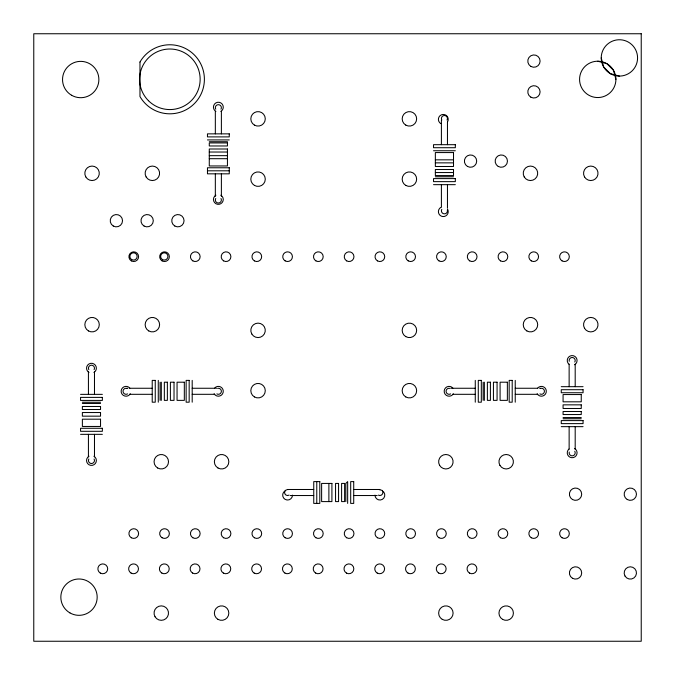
<?xml version="1.0" encoding="UTF-8"?>
<svg xmlns="http://www.w3.org/2000/svg" width="675" height="675" viewBox="0 0 675 675"><rect width="100%" height="100%" fill="white"/><g stroke="black" fill="none" stroke-linecap="round" stroke-linejoin="round"><path stroke-width="1.01" d="M285.441 490.371L287.584 489.485L313.748 489.485M379.08 489.586L382.008 490.354M207.461 139.919L229.264 139.919M209.275 141.733L227.441 141.733M433.527 150.744L455.33 150.744M209.275 152.027L227.441 152.027M209.275 155.663L227.441 155.663M209.275 158.693L227.441 158.693M435.35 159.832L453.516 159.832M435.35 162.861L453.516 162.861M207.461 170.8L229.264 170.8M435.35 172.547L453.516 172.547M435.35 176.791L453.516 176.791M433.527 184.663L455.33 184.663M561.263 386.682L583.065 386.682M127.111 388.26L127.87 388.26M129.693 388.26L152.221 388.26M192.198 388.26L214.726 388.26M215.662 388.26L216.54 388.26M450.908 388.26L451.786 388.26M452.731 388.26L475.267 388.26M515.236 388.26L537.764 388.26M539.578 388.26L540.337 388.26M80.553 394.36L102.355 394.36M129.693 394.31L152.221 394.31M192.198 394.31L214.726 394.31M452.739 394.31L475.267 394.31M515.236 394.31L537.764 394.31M82.375 402.233L100.541 402.233M82.375 403.448L100.541 403.448M563.077 417.572L581.251 417.572M563.077 418.778L581.251 418.778M561.263 426.651L583.065 426.651M80.553 434.337L102.355 434.337M353.717 489.485L379.865 489.485M290.275 495.534L313.748 495.534M353.717 495.534L377.19 495.534M287.584 489.485L288.368 489.586M597.746 61.206L606.833 63.644L613.482 70.293L615.912 79.38A18.166 18.166 0 0 1 588.659 95.116A18.166 18.166 0 0 1 588.659 63.644A18.166 18.166 0 0 1 615.912 79.38M619.405 76.081L610.318 73.651L603.669 67.002L601.231 57.915M575.193 364.154L575.193 386.682M575.193 426.651L575.193 449.179M569.135 364.154L569.135 386.682M569.135 426.651L569.135 449.187M515.236 380.388L515.236 402.19M484.346 382.202L484.346 400.368M483.14 382.202L483.14 400.368M475.267 380.388L475.267 402.19M447.458 122.158L447.458 144.686M447.458 184.663L447.458 208.128M441.399 120.344L441.399 144.686M441.399 184.663L441.399 207.191M347.659 503.407L347.659 481.604L345.845 483.427L345.845 501.593M328.885 483.427L328.885 501.593M316.769 481.604L316.769 503.407M221.383 111.333L221.383 133.861M221.383 173.829L221.383 196.357M215.333 111.333L215.333 133.861M215.333 173.829L215.333 196.357M192.198 380.388L192.198 402.19M161.308 382.202L161.308 400.368M160.102 382.202L160.102 400.368M158.279 380.388L158.279 402.19M94.483 371.832L94.483 394.36M94.483 434.337L94.483 456.865M88.425 371.832L88.425 394.36M88.425 434.337L88.425 456.865M382.489 490.978A3.029 3.029 0 0 1 378.38 495.138M289.094 495.129A3.029 3.029 0 0 1 284.96 490.995M574.779 451.288A3.029 3.029 0 0 1 572.577 455.819A3.029 3.029 0 0 1 569.236 452.048M569.236 361.302A3.029 3.029 0 0 1 572.56 357.514A3.029 3.029 0 0 1 574.788 362.036M450.63 393.896A3.029 3.029 0 0 1 446.099 391.694A3.029 3.029 0 0 1 449.871 388.353M540.616 388.361A3.029 3.029 0 0 1 544.404 391.677A3.029 3.029 0 0 1 539.882 393.905M127.592 393.896A3.029 3.029 0 0 1 123.061 391.694A3.029 3.029 0 0 1 126.832 388.353M217.578 388.361A3.029 3.029 0 0 1 221.358 391.677A3.029 3.029 0 0 1 216.844 393.905M88.838 369.731A3.029 3.029 0 0 1 91.437 365.175A3.029 3.029 0 0 1 94.087 369.698M94.078 458.983A3.029 3.029 0 0 1 91.454 463.523A3.029 3.029 0 0 1 88.838 458.983M215.747 109.223A3.029 3.029 0 0 1 218.346 104.667A3.029 3.029 0 0 1 220.987 109.198M220.978 198.475A3.029 3.029 0 0 1 218.363 203.023A3.029 3.029 0 0 1 215.738 198.475M447.348 210.026A3.029 3.029 0 0 1 444.049 213.832A3.029 3.029 0 0 1 441.796 209.326M441.804 120.04A3.029 3.029 0 0 1 444.428 115.501A3.029 3.029 0 0 1 447.053 120.04M569.008 364.281A4.919 4.919 0 0 1 568.789 356.932A4.919 4.919 0 0 1 576.104 357.573A4.919 4.919 0 0 1 574.619 364.77M453.364 393.744A4.919 4.919 0 0 1 446.158 395.229A4.919 4.919 0 0 1 445.525 387.906A4.919 4.919 0 0 1 452.874 388.133M537.629 388.133A4.919 4.919 0 0 1 544.97 387.906A4.919 4.919 0 0 1 544.337 395.229A4.919 4.919 0 0 1 537.14 393.744M130.317 393.744A4.919 4.919 0 0 1 123.12 395.229A4.919 4.919 0 0 1 122.487 387.906A4.919 4.919 0 0 1 129.836 388.133M574.619 448.546A4.919 4.919 0 0 1 576.104 455.743A4.919 4.919 0 0 1 568.789 456.376A4.919 4.919 0 0 1 569.008 449.035M440.851 123.618A4.919 4.919 0 0 1 439.054 116.902A4.919 4.919 0 0 1 445.77 115.104A4.919 4.919 0 0 1 447.567 121.821M447.567 209.191A4.919 4.919 0 0 1 445.77 215.907A4.919 4.919 0 0 1 439.054 214.102A4.919 4.919 0 0 1 440.851 207.385M215.899 111.409A4.919 4.919 0 0 1 214.591 103.992A4.919 4.919 0 0 1 222.126 103.992A4.919 4.919 0 0 1 220.818 111.409M220.818 195.193A4.919 4.919 0 0 1 222.126 202.61A4.919 4.919 0 0 1 214.591 202.61A4.919 4.919 0 0 1 215.899 195.193M93.918 456.241A4.919 4.919 0 0 1 95.226 463.657A4.919 4.919 0 0 1 87.691 463.657A4.919 4.919 0 0 1 88.999 456.241M88.999 372.457A4.919 4.919 0 0 1 87.691 365.04A4.919 4.919 0 0 1 95.226 365.04A4.919 4.919 0 0 1 93.918 372.457M214.582 388.133A4.919 4.919 0 0 1 221.932 387.906A4.919 4.919 0 0 1 221.299 395.229A4.919 4.919 0 0 1 214.102 393.744M292.503 495.112A4.919 4.919 0 0 1 285.12 499.373A4.919 4.919 0 0 1 285.12 490.852M382.337 490.852A4.919 4.919 0 0 1 382.337 499.373A4.919 4.919 0 0 1 374.962 495.112M139.97 62.032L139.97 96.55A34.518 34.518 0 0 0 192.054 105.739A34.518 34.518 0 0 0 192.054 52.844A34.518 34.518 0 0 0 139.97 62.032M641.233 33.75L33.767 33.75L33.767 641.25L641.233 641.25L641.233 33.75M229.264 133.861L207.461 133.861L207.461 136.89L229.264 136.89L229.264 133.861M227.441 142.94L209.275 142.94L209.275 145.969L227.441 145.969L227.441 142.94M455.33 144.686L433.527 144.686L433.527 147.715L455.33 147.715L455.33 144.686M227.441 148.998L209.275 148.998L209.275 165.957L227.441 165.957L227.441 148.998M453.516 152.567L435.35 152.567L435.35 166.489L453.516 166.489L453.516 152.567M229.264 167.771L207.461 167.771L207.461 173.829L229.264 173.829L229.264 167.771M453.516 169.518L435.35 169.518L435.35 175.576L453.516 175.576L453.516 169.518M455.33 178.605L433.527 178.605L433.527 181.634L455.33 181.634L455.33 178.605M155.25 380.388L152.221 380.388L152.221 402.19L155.25 402.19L155.25 380.388M189.169 380.388L186.14 380.388L186.14 402.19L189.169 402.19L189.169 380.388M481.317 380.388L478.288 380.388L478.288 402.19L481.317 402.19L481.317 380.388M512.207 380.388L509.178 380.388L509.178 402.19L512.207 402.19L512.207 380.388M167.366 382.202L164.337 382.202L164.337 400.368L167.366 400.368L167.366 382.202M174.023 382.202L170.395 382.202L170.395 400.368L174.023 400.368L174.023 382.202M184.326 382.202L177.053 382.202L177.053 400.368L184.326 400.368L184.326 382.202M490.404 382.202L487.375 382.202L487.375 400.368L490.404 400.368L490.404 382.202M497.07 382.202L493.433 382.202L493.433 400.368L497.07 400.368L497.07 382.202M507.364 382.202L500.091 382.202L500.091 400.368L507.364 400.368L507.364 382.202M583.065 389.711L561.263 389.711L561.263 392.74L583.065 392.74L583.065 389.711M581.251 394.554L563.077 394.554L563.077 401.819L581.251 401.819L581.251 394.554M102.355 397.389L80.553 397.389L80.553 400.418L102.355 400.418L102.355 397.389M581.251 404.848L563.077 404.848L563.077 408.485L581.251 408.485L581.251 404.848M100.541 406.477L82.375 406.477L82.375 409.506L100.541 409.506L100.541 406.477M581.251 411.514L563.077 411.514L563.077 414.543L581.251 414.543L581.251 411.514M100.541 412.535L82.375 412.535L82.375 416.163L100.541 416.163L100.541 412.535M100.541 419.192L82.375 419.192L82.375 426.457L100.541 426.457L100.541 419.192M583.065 420.601L561.263 420.601L561.263 423.622L583.065 423.622L583.065 420.601M102.355 428.279L80.553 428.279L80.553 431.308L102.355 431.308L102.355 428.279M319.798 481.604L313.748 481.604L313.748 503.407L319.798 503.407L319.798 481.604M353.717 481.604L350.688 481.604L350.688 503.407L353.717 503.407L353.717 481.604M331.914 483.427L321.621 483.427L321.621 501.593L331.914 501.593L331.914 483.427M338.572 483.427L335.551 483.427L335.551 501.593L338.572 501.593L338.572 483.427M344.63 483.427L341.601 483.427L341.601 501.593L344.63 501.593L344.63 483.427M148.458 100.702A30.282 30.282 0 0 0 199.117 87.126A30.282 30.282 0 0 0 162.034 50.043A30.282 30.282 0 0 0 148.458 100.702M285.162 260.879A4.843 4.843 0 0 0 292.427 256.677A4.843 4.843 0 0 0 285.162 252.484A4.843 4.843 0 0 0 285.162 260.879M254.433 185.414A7.231 7.231 0 0 0 265.283 179.145A7.231 7.231 0 0 0 254.433 172.884A7.231 7.231 0 0 0 254.433 185.414M438.742 573.075A4.919 4.919 0 0 0 446.124 568.814A4.919 4.919 0 0 0 438.742 564.562A4.919 4.919 0 0 0 438.742 573.075M442.252 619.363A7.231 7.231 0 0 0 453.102 613.102A7.231 7.231 0 0 0 442.252 606.842A7.231 7.231 0 0 0 442.252 619.363M407.978 573.075A4.919 4.919 0 0 0 415.353 568.814A4.919 4.919 0 0 0 407.978 564.562A4.919 4.919 0 0 0 407.978 573.075M439.602 465.345A7.231 7.231 0 0 0 452.132 465.345A7.231 7.231 0 0 0 445.871 454.503A7.231 7.231 0 0 0 439.602 465.345M377.215 573.075A4.919 4.919 0 0 0 384.59 568.814A4.919 4.919 0 0 0 377.215 564.562A4.919 4.919 0 0 0 377.215 573.075M502.563 619.363A7.231 7.231 0 0 0 513.405 613.102A7.231 7.231 0 0 0 502.563 606.842A7.231 7.231 0 0 0 502.563 619.363M346.452 573.075A4.919 4.919 0 0 0 353.827 568.814A4.919 4.919 0 0 0 346.452 564.562A4.919 4.919 0 0 0 346.452 573.075M499.913 465.345A7.231 7.231 0 0 0 512.435 465.345A7.231 7.231 0 0 0 506.174 454.503A7.231 7.231 0 0 0 499.913 465.345M315.681 573.075A4.919 4.919 0 0 0 323.055 568.814A4.919 4.919 0 0 0 315.681 564.562A4.919 4.919 0 0 0 315.681 573.075M526.854 330.927A7.231 7.231 0 0 0 537.705 324.667A7.231 7.231 0 0 0 526.854 318.406A7.231 7.231 0 0 0 526.854 330.927M284.918 573.075A4.919 4.919 0 0 0 292.292 568.814A4.919 4.919 0 0 0 284.918 564.562A4.919 4.919 0 0 0 284.918 573.075M524.213 176.926A7.231 7.231 0 0 0 536.735 176.926A7.231 7.231 0 0 0 530.474 166.075A7.231 7.231 0 0 0 524.213 176.926M254.154 573.075A4.919 4.919 0 0 0 261.529 568.814A4.919 4.919 0 0 0 254.154 564.562A4.919 4.919 0 0 0 254.154 573.075M624.991 576.028A6.151 6.151 0 0 0 635.648 576.028A6.151 6.151 0 0 0 630.315 566.798A6.151 6.151 0 0 0 624.991 576.028M572.467 499.525A6.151 6.151 0 0 0 581.698 494.193A6.151 6.151 0 0 0 572.467 488.86A6.151 6.151 0 0 0 572.467 499.525M572.467 578.273A6.151 6.151 0 0 0 581.698 572.948A6.151 6.151 0 0 0 572.467 567.616A6.151 6.151 0 0 0 572.467 578.273M584.516 328.286A7.231 7.231 0 0 0 597.046 328.286A7.231 7.231 0 0 0 590.777 317.436A7.231 7.231 0 0 0 584.516 328.286M223.374 573.075A4.919 4.919 0 0 0 230.749 568.814A4.919 4.919 0 0 0 223.374 564.562A4.919 4.919 0 0 0 223.374 573.075M584.516 176.926A7.231 7.231 0 0 0 597.046 176.926A7.231 7.231 0 0 0 590.777 166.075A7.231 7.231 0 0 0 584.516 176.926M192.62 573.075A4.919 4.919 0 0 0 199.994 568.814A4.919 4.919 0 0 0 192.62 564.562A4.919 4.919 0 0 0 192.62 573.075M627.235 499.525A6.151 6.151 0 0 0 636.466 494.193A6.151 6.151 0 0 0 627.235 488.86A6.151 6.151 0 0 0 627.235 499.525M161.84 573.075A4.919 4.919 0 0 0 169.222 568.814A4.919 4.919 0 0 0 161.84 564.562A4.919 4.919 0 0 0 161.84 573.075M131.085 573.075A4.919 4.919 0 0 0 138.468 568.814A4.919 4.919 0 0 0 131.085 564.562A4.919 4.919 0 0 0 131.085 573.075M100.322 573.075A4.919 4.919 0 0 0 107.696 568.814A4.919 4.919 0 0 0 100.322 564.562A4.919 4.919 0 0 0 100.322 573.075M530.871 66.42A6.151 6.151 0 0 0 540.101 61.088A6.151 6.151 0 0 0 530.871 55.755A6.151 6.151 0 0 0 530.871 66.42M155.022 616.714A7.231 7.231 0 0 0 167.543 616.714A7.231 7.231 0 0 0 161.283 605.872A7.231 7.231 0 0 0 155.022 616.714M251.792 333.973A7.231 7.231 0 0 0 264.313 333.973A7.231 7.231 0 0 0 258.052 323.131A7.231 7.231 0 0 0 251.792 333.973M405.793 336.623A7.231 7.231 0 0 0 416.644 330.362A7.231 7.231 0 0 0 405.793 324.101A7.231 7.231 0 0 0 405.793 336.623M254.433 396.934A7.231 7.231 0 0 0 265.283 390.665A7.231 7.231 0 0 0 254.433 384.404A7.231 7.231 0 0 0 254.433 396.934M405.793 396.934A7.231 7.231 0 0 0 416.644 390.665A7.231 7.231 0 0 0 405.793 384.404A7.231 7.231 0 0 0 405.793 396.934M254.391 260.879A4.843 4.843 0 0 0 261.664 256.677A4.843 4.843 0 0 0 254.391 252.484A4.843 4.843 0 0 0 254.391 260.879M405.793 125.111A7.231 7.231 0 0 0 416.644 118.851A7.231 7.231 0 0 0 405.793 112.59A7.231 7.231 0 0 0 405.793 125.111M223.628 260.879A4.843 4.843 0 0 0 230.892 256.677A4.843 4.843 0 0 0 223.628 252.484A4.843 4.843 0 0 0 223.628 260.879M254.433 125.111A7.231 7.231 0 0 0 265.283 118.851A7.231 7.231 0 0 0 254.433 112.59A7.231 7.231 0 0 0 254.433 125.111M192.864 260.879A4.843 4.843 0 0 0 200.129 256.677A4.843 4.843 0 0 0 192.864 252.484A4.843 4.843 0 0 0 192.864 260.879M146.104 176.926A7.231 7.231 0 0 0 158.633 176.926A7.231 7.231 0 0 0 152.373 166.075A7.231 7.231 0 0 0 146.104 176.926M131.33 537.764A4.843 4.843 0 0 0 138.594 533.571A4.843 4.843 0 0 0 131.33 529.377A4.843 4.843 0 0 0 131.33 537.764M217.974 619.363A7.231 7.231 0 0 0 228.825 613.102A7.231 7.231 0 0 0 217.974 606.842A7.231 7.231 0 0 0 217.974 619.363M500.521 260.879A4.843 4.843 0 0 0 507.786 256.677A4.843 4.843 0 0 0 500.521 252.484A4.843 4.843 0 0 0 500.521 260.879M217.974 467.994A7.231 7.231 0 0 0 228.825 461.734A7.231 7.231 0 0 0 217.974 455.473A7.231 7.231 0 0 0 217.974 467.994M469.749 260.879A4.843 4.843 0 0 0 477.023 256.677A4.843 4.843 0 0 0 469.749 252.484A4.843 4.843 0 0 0 469.749 260.879M531.284 537.764A4.843 4.843 0 0 0 538.549 533.571A4.843 4.843 0 0 0 531.284 529.377A4.843 4.843 0 0 0 531.284 537.764M562.047 537.764A4.843 4.843 0 0 0 569.32 533.571A4.843 4.843 0 0 0 562.047 529.377A4.843 4.843 0 0 0 562.047 537.764M377.46 537.764A4.843 4.843 0 0 0 384.725 533.571A4.843 4.843 0 0 0 377.46 529.377A4.843 4.843 0 0 0 377.46 537.764M71.617 95.268A18.166 18.166 0 0 0 98.871 79.532A18.166 18.166 0 0 0 71.617 63.804A18.166 18.166 0 0 0 71.617 95.268M85.801 176.926A7.231 7.231 0 0 0 98.322 176.926A7.231 7.231 0 0 0 92.062 166.075A7.231 7.231 0 0 0 85.801 176.926M162.093 260.879A4.843 4.843 0 0 0 169.366 256.677A4.843 4.843 0 0 0 162.093 252.484A4.843 4.843 0 0 0 162.093 260.879M162.464 259.588A3.637 3.637 0 0 0 167.915 256.441A3.637 3.637 0 0 0 162.464 253.294A3.637 3.637 0 0 0 162.464 259.588M610.318 73.651A18.166 18.166 0 0 0 637.571 57.915A18.166 18.166 0 0 0 610.318 42.179A18.166 18.166 0 0 0 610.318 73.651M69.922 612.892A18.166 18.166 0 0 0 97.175 597.164A18.166 18.166 0 0 0 69.922 581.428A18.166 18.166 0 0 0 69.922 612.892M131.693 259.588A3.637 3.637 0 0 0 137.143 256.441A3.637 3.637 0 0 0 131.693 253.294A3.637 3.637 0 0 0 131.693 259.588M162.093 537.764A4.843 4.843 0 0 0 169.366 533.571A4.843 4.843 0 0 0 162.093 529.377A4.843 4.843 0 0 0 162.093 537.764M223.628 537.764A4.843 4.843 0 0 0 230.892 533.571A4.843 4.843 0 0 0 223.628 529.377A4.843 4.843 0 0 0 223.628 537.764M254.391 537.764A4.843 4.843 0 0 0 261.664 533.571A4.843 4.843 0 0 0 254.391 529.377A4.843 4.843 0 0 0 254.391 537.764M285.162 537.764A4.843 4.843 0 0 0 292.427 533.571A4.843 4.843 0 0 0 285.162 529.377A4.843 4.843 0 0 0 285.162 537.764M315.925 537.764A4.843 4.843 0 0 0 323.19 533.571A4.843 4.843 0 0 0 315.925 529.377A4.843 4.843 0 0 0 315.925 537.764M346.688 537.764A4.843 4.843 0 0 0 353.962 533.571A4.843 4.843 0 0 0 346.688 529.377A4.843 4.843 0 0 0 346.688 537.764M408.223 537.764A4.843 4.843 0 0 0 415.488 533.571A4.843 4.843 0 0 0 408.223 529.377A4.843 4.843 0 0 0 408.223 537.764M438.986 537.764A4.843 4.843 0 0 0 446.251 533.571A4.843 4.843 0 0 0 438.986 529.377A4.843 4.843 0 0 0 438.986 537.764M192.864 537.764A4.843 4.843 0 0 0 200.129 533.571A4.843 4.843 0 0 0 192.864 529.377A4.843 4.843 0 0 0 192.864 537.764M438.986 260.879A4.843 4.843 0 0 0 446.251 256.677A4.843 4.843 0 0 0 438.986 252.484A4.843 4.843 0 0 0 438.986 260.879M408.223 260.879A4.843 4.843 0 0 0 415.488 256.677A4.843 4.843 0 0 0 408.223 252.484A4.843 4.843 0 0 0 408.223 260.879M377.46 260.879A4.843 4.843 0 0 0 384.725 256.677A4.843 4.843 0 0 0 377.46 252.484A4.843 4.843 0 0 0 377.46 260.879M346.688 260.879A4.843 4.843 0 0 0 353.962 256.677A4.843 4.843 0 0 0 346.688 252.484A4.843 4.843 0 0 0 346.688 260.879M315.925 260.879A4.843 4.843 0 0 0 323.19 256.677A4.843 4.843 0 0 0 315.925 252.484A4.843 4.843 0 0 0 315.925 260.879M500.521 537.764A4.843 4.843 0 0 0 507.786 533.571A4.843 4.843 0 0 0 500.521 529.377A4.843 4.843 0 0 0 500.521 537.764M531.284 260.879A4.843 4.843 0 0 0 538.549 256.677A4.843 4.843 0 0 0 531.284 252.484A4.843 4.843 0 0 0 531.284 260.879M562.047 260.879A4.843 4.843 0 0 0 569.32 256.677A4.843 4.843 0 0 0 562.047 252.484A4.843 4.843 0 0 0 562.047 260.879M469.749 537.764A4.843 4.843 0 0 0 477.023 533.571A4.843 4.843 0 0 0 469.749 529.377A4.843 4.843 0 0 0 469.749 537.764M469.513 573.075A4.919 4.919 0 0 0 476.888 568.814A4.919 4.919 0 0 0 469.513 564.562A4.919 4.919 0 0 0 469.513 573.075M530.871 97.183A6.151 6.151 0 0 0 540.101 91.851A6.151 6.151 0 0 0 530.871 86.527A6.151 6.151 0 0 0 530.871 97.183M174.825 226.032A6.151 6.151 0 0 0 184.056 220.708A6.151 6.151 0 0 0 174.825 215.376A6.151 6.151 0 0 0 174.825 226.032M144.062 226.032A6.151 6.151 0 0 0 153.293 220.708A6.151 6.151 0 0 0 144.062 215.376A6.151 6.151 0 0 0 144.062 226.032M113.299 226.032A6.151 6.151 0 0 0 122.529 220.708A6.151 6.151 0 0 0 113.299 215.376A6.151 6.151 0 0 0 113.299 226.032M498.226 166.438A6.151 6.151 0 0 0 507.457 161.114A6.151 6.151 0 0 0 498.226 155.782A6.151 6.151 0 0 0 498.226 166.438M467.463 166.438A6.151 6.151 0 0 0 476.693 161.114A6.151 6.151 0 0 0 467.463 155.782A6.151 6.151 0 0 0 467.463 166.438M405.793 185.414A7.231 7.231 0 0 0 416.644 179.145A7.231 7.231 0 0 0 405.793 172.884A7.231 7.231 0 0 0 405.793 185.414M148.753 330.927A7.231 7.231 0 0 0 159.604 324.667A7.231 7.231 0 0 0 148.753 318.406A7.231 7.231 0 0 0 148.753 330.927M88.45 330.927A7.231 7.231 0 0 0 99.293 324.667A7.231 7.231 0 0 0 88.45 318.406A7.231 7.231 0 0 0 88.45 330.927M157.672 467.994A7.231 7.231 0 0 0 168.514 461.734A7.231 7.231 0 0 0 157.672 455.473A7.231 7.231 0 0 0 157.672 467.994M131.33 260.879A4.843 4.843 0 0 0 138.594 256.677A4.843 4.843 0 0 0 131.33 252.484A4.843 4.843 0 0 0 131.33 260.879"/></g></svg>
